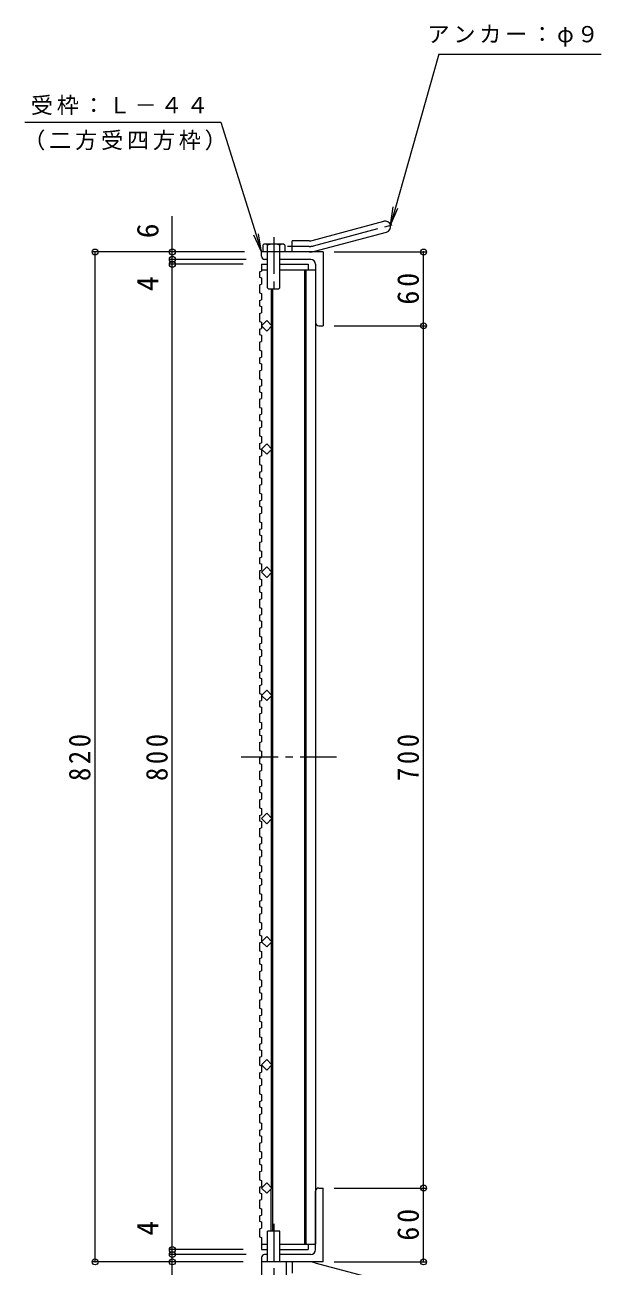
# Model space of a CAD drawing. Units: millimetres, scale not verified. Extents: x -1119 to 1099, y -1179 to 790.
# Drawn here: x -44 to 424, y -289 to 719 of the extents above; entities that cross this region are included whole.
import ezdxf
from ezdxf.enums import TextEntityAlignment as Align

# ---------------------------------------------------------------- set-up
doc = ezdxf.new("R2010")
doc.units = ezdxf.units.MM
doc.header["$LTSCALE"] = 6
doc.header["$PDMODE"] = 32
doc.header["$PDSIZE"] = 4.8
doc.linetypes.add('CHAIN1', pattern=[8, 5, -1, 1, -1])
doc.linetypes.add('CHAIN2', pattern=[12, 9, -1, 1, -1])
for name, color, linetype, lineweight in [('A-1_ピット', 2, 'Continuous', 9), ('A-2_蓋', 3, 'Continuous', 9), ('A-4_寸法', 7, 'Continuous', 9), ('A-5_仕様文', 7, 'Continuous', 9), ('A-9_ｸｯｼｮﾝ材', 4, 'Continuous', 9)]:
    doc.layers.add(name, color=color, linetype=linetype, lineweight=lineweight)
doc.styles.add('ＭＳ ゴシック', font='')
doc.styles.get('ＭＳ ゴシック').set_extended_font_data('MS Gothic')

msp = doc.modelspace()

# ---------------------------------------------------------------- linework, layer by layer
at = {"layer": 'A-1_ピット'}
for p, q in [((189.433, 543.658), (247.624, 559.25)), ((191.763, 534.964), (249.954, 550.556)), ((148.289, 530.851), (148.289, 534.351)), ((198.289, 534.351), (148.289, 534.351)), ((173.289, 534.351), (173.289, 543.351)), ((187.104, 543.351), (173.289, 543.351)), ((198.289, 534.351), (198.289, 474.351)), ((153.289, 528.351), (150.789, 528.351)), ((188.289, 528.351), (163.289, 528.351)), ((192.289, 524.351), (192.289, 476.851)), ((194.789, 474.351), (198.289, 474.351)), ((192.289, -275.649), (192.289, -228.149)), ((194.789, -225.649), (198.289, -225.649)), ((198.289, -285.649), (198.289, -225.649)), ((148.289, -282.149), (148.289, -285.649)), ((153.289, -279.649), (150.789, -279.649)), ((188.289, -279.649), (163.289, -279.649)), ((198.289, -285.649), (148.289, -285.649)), ((173.289, -285.649), (173.289, -294.649)), ((191.763, -286.262), (249.954, -301.855))]:
    msp.add_line(p, q, dxfattribs=at)
at = {"layer": 'A-1_ピット', "linetype": 'CHAIN2'}
for p, q in [((190.598, 539.311), (255.764, 556.772)), ((187.104, 538.851), (169.484, 538.851))]:
    msp.add_line(p, q, dxfattribs=at)
at = {"layer": 'A-1_ピット'}
for centre, radius, start, end in [((248.789, 554.903), 4.5, 285.00014, 104.99991), ((187.104, 552.351), 9, 270, 285.00002), ((187.104, 552.351), 18, 270, 285), ((150.789, 530.851), 2.5, 180, 270), ((188.289, 524.351), 4, 0, 90), ((194.789, 476.851), 2.5, 180, 270), ((194.789, -228.149), 2.5, 90, 180), ((150.789, -282.149), 2.5, 90, 180), ((188.289, -275.649), 4, 270, 0), ((187.104, -303.649), 18, 75, 90)]:
    msp.add_arc(centre, radius, start, end, dxfattribs=at)
at = {"layer": 'A-1_ピット', "linetype": 'CHAIN2'}
msp.add_arc((187.104, 552.351), 13.5, 270, 284.99995, dxfattribs=at)
at = {"layer": 'A-2_蓋'}
for p, q in [((148.289, 524.351), (148.289, 518.708)), ((148.289, 524.351), (153.289, 524.351)), ((163.289, 524.351), (186.289, 524.351)), ((186.289, 524.351), (186.289, 519.851)), ((146.788, 518.196), (148.289, 518.708)), ((148.289, 519.851), (153.289, 519.851)), ((163.289, 519.851), (192.289, 519.851)), ((183.289, 519.851), (183.289, -271.149)), ((184.289, 519.851), (184.289, -271.149)), ((192.289, 519.851), (192.289, -271.149)), ((146.788, 507.653), (148.289, 508.164)), ((156.289, 504.351), (156.289, 474.836)), ((157.289, 504.351), (157.289, -260.649)), ((146.788, 494.97), (148.289, 495.481)), ((148.289, 500.594), (148.289, 495.481)), ((146.788, 484.427), (148.289, 484.938)), ((148.289, 477.368), (148.289, 472.255)), ((156.289, 473.866), (156.289, 374.836)), ((146.788, 471.744), (148.289, 472.255)), ((146.788, 461.2), (148.289, 461.712)), ((148.289, 454.142), (148.289, 449.028)), ((146.788, 448.517), (148.289, 449.028)), ((148.289, 443.599), (148.289, 438.485)), ((146.788, 437.974), (148.289, 438.485)), ((146.788, 425.291), (148.289, 425.802)), ((148.289, 430.915), (148.289, 425.802)), ((146.788, 414.748), (148.289, 415.259)), ((148.289, 420.372), (148.289, 415.259)), ((148.289, 407.689), (148.289, 402.576)), ((146.788, 402.064), (148.289, 402.576)), ((148.289, 397.146), (148.289, 392.033)), ((146.788, 391.521), (148.289, 392.033)), ((148.289, 384.463), (148.289, 379.35)), ((146.788, 378.838), (148.289, 379.35)), ((148.289, 373.919), (148.289, 368.806)), ((156.289, 373.866), (156.289, 274.836)), ((146.788, 368.295), (148.289, 368.806)), ((146.788, 355.612), (148.289, 356.123)), ((148.289, 361.237), (148.289, 356.123)), ((146.788, 345.069), (148.289, 345.58)), ((148.289, 350.693), (148.289, 345.58)), ((146.788, 332.386), (148.289, 332.897)), ((148.289, 338.01), (148.289, 332.897)), ((148.289, 327.467), (148.289, 322.354)), ((146.788, 321.843), (148.289, 322.354)), ((148.289, 314.784), (148.289, 309.671)), ((146.788, 309.16), (148.289, 309.671)), ((148.289, 304.241), (148.289, 299.128)), ((146.788, 298.617), (148.289, 299.128)), ((146.788, 285.933), (148.289, 286.445)), ((148.289, 291.558), (148.289, 286.445)), ((146.788, 275.39), (148.289, 275.902)), ((148.289, 281.015), (148.289, 275.902)), ((156.289, 273.866), (156.289, 174.836)), ((146.788, 262.707), (148.289, 263.219)), ((148.289, 268.332), (148.289, 263.219)), ((146.788, 252.164), (148.289, 252.675)), ((148.289, 257.789), (148.289, 252.675)), ((148.289, 245.105), (148.289, 239.992)), ((146.788, 239.481), (148.289, 239.992)), ((148.289, 234.562), (148.289, 229.449)), ((146.788, 228.938), (148.289, 229.449)), ((148.289, 221.879), (148.289, 216.766)), ((146.788, 216.255), (148.289, 216.766)), ((146.788, 205.712), (148.289, 206.223)), ((148.289, 211.336), (148.289, 206.223)), ((146.788, 193.029), (148.289, 193.54)), ((148.289, 198.653), (148.289, 193.54)), ((146.788, 182.486), (148.289, 182.997)), ((148.289, 188.11), (148.289, 182.997)), ((148.289, 175.427), (148.289, 170.314)), ((156.289, 173.866), (156.289, 74.836)), ((146.788, 169.802), (148.289, 170.314)), ((148.289, 164.884), (148.289, 159.771)), ((146.788, 159.259), (148.289, 159.771)), ((148.289, 152.201), (148.289, 147.088)), ((146.788, 146.576), (148.289, 147.088)), ((148.289, 141.658), (148.289, 136.544)), ((146.788, 136.033), (148.289, 136.544)), ((146.788, 123.35), (148.289, 123.861)), ((148.289, 128.974), (148.289, 123.861)), ((146.788, 112.807), (148.289, 113.318)), ((148.289, 118.431), (148.289, 113.318)), ((148.289, 105.748), (148.289, 100.635)), ((146.788, 100.124), (148.289, 100.635)), ((148.289, 95.205), (148.289, 90.092)), ((146.788, 89.581), (148.289, 90.092)), ((148.289, 82.522), (148.289, 77.409)), ((146.788, 76.898), (148.289, 77.409)), ((148.289, 71.979), (148.289, 66.866)), ((156.289, 73.865), (156.289, -25.164)), ((146.788, 66.355), (148.289, 66.866)), ((146.788, 53.671), (148.289, 54.183)), ((148.289, 59.296), (148.289, 54.183)), ((146.788, 43.128), (148.289, 43.64)), ((148.289, 48.753), (148.289, 43.64)), ((146.788, 30.445), (148.289, 30.957)), ((148.289, 36.07), (148.289, 30.957)), ((146.788, 19.902), (148.289, 20.413)), ((148.289, 25.526), (148.289, 20.413)), ((148.289, 12.843), (148.289, 7.73)), ((146.788, 7.219), (148.289, 7.73)), ((148.289, 2.3), (148.289, -2.813)), ((146.788, -3.324), (148.289, -2.813)), ((146.788, -16.007), (148.289, -15.496)), ((148.289, -10.383), (148.289, -15.496)), ((146.788, -26.55), (148.289, -26.039)), ((148.289, -20.926), (148.289, -26.039)), ((156.289, -26.135), (156.289, -125.164)), ((146.788, -39.234), (148.289, -38.722)), ((148.289, -33.609), (148.289, -38.722)), ((146.788, -49.776), (148.289, -49.265)), ((148.289, -44.152), (148.289, -49.265)), ((148.289, -56.835), (148.289, -61.948)), ((146.788, -62.46), (148.289, -61.948)), ((148.289, -67.378), (148.289, -72.491)), ((146.788, -73.003), (148.289, -72.491)), ((148.289, -80.061), (148.289, -85.175)), ((146.788, -85.686), (148.289, -85.175)), ((148.289, -90.605), (148.289, -95.718)), ((146.788, -96.229), (148.289, -95.718)), ((146.788, -108.912), (148.289, -108.401)), ((148.289, -103.288), (148.289, -108.401)), ((146.788, -119.455), (148.289, -118.944)), ((148.289, -113.831), (148.289, -118.944)), ((148.289, -126.514), (148.289, -131.627)), ((156.774, -125.649), (152.532, -129.892)), ((156.289, -126.135), (156.289, -225.164)), ((146.788, -132.138), (148.289, -131.627)), ((148.289, -137.057), (148.289, -142.17)), ((146.788, -142.681), (148.289, -142.17)), ((148.289, -149.74), (148.289, -154.853)), ((146.788, -155.365), (148.289, -154.853)), ((148.289, -160.283), (148.289, -165.396)), ((146.788, -165.908), (148.289, -165.396)), ((146.788, -178.591), (148.289, -178.079)), ((148.289, -172.966), (148.289, -178.079)), ((146.788, -189.134), (148.289, -188.623)), ((148.289, -183.509), (148.289, -188.623)), ((146.788, -201.817), (148.289, -201.306)), ((148.289, -196.192), (148.289, -201.306)), ((148.289, -206.736), (148.289, -211.849)), ((146.788, -212.36), (148.289, -211.849)), ((148.289, -219.419), (148.289, -224.532)), ((146.788, -225.043), (148.289, -224.532)), ((148.289, -229.962), (148.289, -235.075)), ((156.289, -260.649), (156.289, -226.134)), ((146.788, -235.586), (148.289, -235.075)), ((146.788, -248.269), (148.289, -247.758)), ((148.289, -242.645), (148.289, -247.758)), ((146.788, -258.812), (148.289, -258.301)), ((148.289, -253.188), (148.289, -258.301)), ((148.289, -271.149), (153.289, -271.149)), ((163.289, -271.149), (192.289, -271.149)), ((186.289, -271.149), (186.289, -275.649)), ((148.289, -275.649), (153.289, -275.649)), ((163.289, -275.649), (186.289, -275.649))]:
    msp.add_line(p, q, dxfattribs=at)
at = {"layer": 'A-2_蓋', "linetype": 'CHAIN1'}
msp.add_line((131.804, 124.351), (209.294, 124.351), dxfattribs=at)
at = {"layer": 'A-2_蓋'}
for points in [[(146.788, 518.196), (146.788, 513.789), (148.289, 513.278), (148.289, 508.164)], [(146.788, 507.653), (146.788, 501.106), (148.289, 500.594)], [(146.788, 494.97), (146.788, 490.562), (148.289, 490.051), (148.289, 484.938)], [(146.788, 484.427), (146.788, 477.879), (148.289, 477.368)], [(146.788, 471.744), (146.788, 467.336), (148.289, 466.825), (148.289, 461.712)], [(146.788, 461.2), (146.788, 454.653), (148.289, 454.142)], [(146.788, 448.517), (146.788, 444.11), (148.289, 443.599)], [(146.788, 437.974), (146.788, 431.426), (148.289, 430.915)], [(146.788, 425.291), (146.788, 420.883), (148.289, 420.372)], [(146.788, 414.748), (146.788, 408.2), (148.289, 407.689)], [(146.788, 402.064), (146.788, 397.657), (148.289, 397.146)], [(146.788, 391.521), (146.788, 384.974), (148.289, 384.463)], [(146.788, 378.838), (146.788, 374.431), (148.289, 373.919)], [(146.788, 368.295), (146.788, 361.748), (148.289, 361.237)], [(146.788, 355.612), (146.788, 351.205), (148.289, 350.693)], [(146.788, 345.069), (146.788, 338.522), (148.289, 338.01)], [(146.788, 332.386), (146.788, 327.978), (148.289, 327.467)], [(146.788, 321.843), (146.788, 315.295), (148.289, 314.784)], [(146.788, 309.16), (146.788, 304.752), (148.289, 304.241)], [(146.788, 298.617), (146.788, 292.069), (148.289, 291.558)], [(146.788, 285.933), (146.788, 281.526), (148.289, 281.015)], [(146.788, 275.39), (146.788, 268.843), (148.289, 268.332)], [(146.788, 262.707), (146.788, 258.3), (148.289, 257.789)], [(146.788, 252.164), (146.788, 245.617), (148.289, 245.105)], [(146.788, 239.481), (146.788, 235.074), (148.289, 234.562)], [(146.788, 228.938), (146.788, 222.39), (148.289, 221.879)], [(146.788, 216.255), (146.788, 211.847), (148.289, 211.336)], [(146.788, 205.712), (146.788, 199.164), (148.289, 198.653)], [(146.788, 193.029), (146.788, 188.621), (148.289, 188.11)], [(146.788, 182.486), (146.788, 175.938), (148.289, 175.427)], [(146.788, 169.802), (146.788, 165.395), (148.289, 164.884)], [(146.788, 159.259), (146.788, 152.712), (148.289, 152.201)], [(146.788, 146.576), (146.788, 142.169), (148.289, 141.658)], [(146.788, 136.033), (146.788, 129.486), (148.289, 128.974)], [(146.788, 123.35), (146.788, 118.943), (148.289, 118.431)], [(146.788, 112.807), (146.788, 106.26), (148.289, 105.748)], [(146.788, 100.124), (146.788, 95.716), (148.289, 95.205)], [(146.788, 89.581), (146.788, 83.033), (148.289, 82.522)], [(146.788, 76.898), (146.788, 72.49), (148.289, 71.979)], [(146.788, 66.355), (146.788, 59.807), (148.289, 59.296)], [(146.788, 53.671), (146.788, 49.264), (148.289, 48.753)], [(146.788, 43.128), (146.788, 36.581), (148.289, 36.07)], [(146.788, 30.445), (146.788, 26.038), (148.289, 25.526)], [(146.788, 19.902), (146.788, 13.355), (148.289, 12.843)], [(146.788, 7.219), (146.788, 2.812), (148.289, 2.3)], [(146.788, -3.324), (146.788, -9.872), (148.289, -10.383)], [(146.788, -16.007), (146.788, -20.415), (148.289, -20.926)], [(146.788, -26.55), (146.788, -33.098), (148.289, -33.609)], [(146.788, -39.234), (146.788, -43.641), (148.289, -44.152)], [(146.788, -49.776), (146.788, -56.324), (148.289, -56.835)], [(146.788, -62.46), (146.788, -66.867), (148.289, -67.378)], [(146.788, -73.003), (146.788, -79.55), (148.289, -80.061)], [(146.788, -85.686), (146.788, -90.093), (148.289, -90.605)], [(146.788, -96.229), (146.788, -102.776), (148.289, -103.288)], [(146.788, -108.912), (146.788, -113.32), (148.289, -113.831)], [(146.788, -119.455), (146.788, -126.003), (148.289, -126.514)], [(152.532, -129.892), (148.289, -125.649), (152.532, -121.407), (156.774, -125.649)], [(146.788, -132.138), (146.788, -136.546), (148.289, -137.057)], [(146.788, -142.681), (146.788, -149.229), (148.289, -149.74)], [(146.788, -155.365), (146.788, -159.772), (148.289, -160.283)], [(146.788, -165.908), (146.788, -172.455), (148.289, -172.966)], [(146.788, -178.591), (146.788, -182.998), (148.289, -183.509)], [(146.788, -189.134), (146.788, -195.681), (148.289, -196.192)], [(146.788, -201.817), (146.788, -206.224), (148.289, -206.736)], [(146.788, -212.36), (146.788, -218.907), (148.289, -219.419)], [(146.788, -225.043), (146.788, -229.451), (148.289, -229.962)], [(146.788, -235.586), (146.788, -242.134), (148.289, -242.645)], [(146.788, -248.269), (146.788, -252.677), (148.289, -253.188)], [(146.788, -258.812), (146.788, -265.36), (148.289, -265.871), (148.289, -275.649)]]:
    msp.add_lwpolyline(points, dxfattribs=at)
for points in [[(156.774, 474.351), (152.532, 470.108), (148.289, 474.351), (152.532, 478.593)], [(156.774, 374.351), (152.532, 370.108), (148.289, 374.351), (152.532, 378.593)], [(156.774, 274.351), (152.532, 270.108), (148.289, 274.351), (152.532, 278.593)], [(156.774, 174.351), (152.532, 170.108), (148.289, 174.351), (152.532, 178.593)], [(156.774, 74.351), (152.532, 70.108), (148.289, 74.351), (152.532, 78.593)], [(156.774, -25.649), (152.532, -29.892), (148.289, -25.649), (152.532, -21.407)], [(156.774, -225.649), (152.532, -229.892), (148.289, -225.649), (152.532, -221.407)]]:
    msp.add_lwpolyline(points, close=True, dxfattribs=at)
at = {"layer": 'A-4_寸法'}
for p, q in [((75.846, -318.708), (75.846, 563.369)), ((134.404, 534.351), (11.305, 534.351)), ((13.105, -285.649), (13.105, 534.351)), ((207.289, 534.351), (281.812, 534.351)), ((280.012, 474.351), (280.012, 534.351)), ((135.789, 528.351), (74.046, 528.351)), ((133.289, 524.351), (74.046, 524.351)), ((207.289, 474.351), (281.812, 474.351)), ((280.012, -225.649), (280.012, 474.351)), ((207.289, -225.649), (281.812, -225.649)), ((280.012, -285.649), (280.012, -225.649)), ((133.289, -275.649), (74.046, -275.649)), ((135.789, -279.649), (74.046, -279.649)), ((133.289, -285.649), (11.305, -285.649)), ((207.289, -285.649), (281.812, -285.649))]:
    msp.add_line(p, q, dxfattribs=at)
for p in [(13.105, 534.351), (75.846, 534.351), (280.012, 534.351), (75.846, 528.351), (75.846, 524.351), (280.012, 474.351), (280.012, -225.649), (75.846, -275.649), (75.846, -279.649), (13.105, -285.649), (75.846, -285.649), (280.012, -285.649)]:
    msp.add_point(p, dxfattribs=at)
at = {"layer": 'A-5_仕様文'}
for p, q in [((292.393, 694.946), (424.318, 694.946)), ((253.135, 556.068), (259.065, 569.846)), ((148.289, 534.351), (142.117, 548.022)), ((148.289, 534.351), (145.865, 549.154))]:
    msp.add_line(p, q, dxfattribs=at)
for points in [[(292.393, 694.946), (253.135, 556.068), (255.297, 570.911)], [(-44.023, 639.669), (115.334, 639.669), (148.289, 534.351)]]:
    msp.add_lwpolyline(points, dxfattribs=at)
at = {"layer": 'A-9_ｸｯｼｮﾝ材', "linetype": 'CHAIN1'}
for p, q in [((158.289, 546.491), (158.289, 500.818)), ((158.289, -254.719), (158.289, -319.081))]:
    msp.add_line(p, q, dxfattribs=at)
at = {"layer": 'A-9_ｸｯｼｮﾝ材'}
for p, q in [((149.404, 540.008), (149.404, 534.351)), ((165.231, 540.751), (151.347, 540.751)), ((153.289, 505.163), (153.289, 540.008)), ((163.289, 505.163), (163.289, 540.008)), ((167.174, 540.008), (167.174, 534.351)), ((154.101, 504.351), (153.289, 505.163)), ((154.101, 504.351), (162.477, 504.351)), ((162.477, 504.351), (163.289, 505.163)), ((163.289, -260.649), (153.289, -260.649)), ((153.289, -285.649), (153.289, -260.649)), ((163.289, -285.649), (163.289, -260.649)), ((168.289, -285.649), (168.289, -313.649))]:
    msp.add_line(p, q, dxfattribs=at)
msp.add_lwpolyline([(148.289, -285.649), (148.289, -313.649), (168.289, -313.649)], dxfattribs=at)
for centre, radius, start, end in [((151.347, 537.841), 2.91, 48.12389, 131.8763), ((158.289, 523.561), 17.19, 73.09029, 106.90971), ((165.231, 537.841), 2.91, 48.1237, 131.87611)]:
    msp.add_arc(centre, radius, start, end, dxfattribs=at)

# ---------------------------------------------------------------- texts
at = {"layer": 'A-4_寸法', "color": 2, "style": 'ＭＳ ゴシック'}
for s, p in [('6', (69.846, 545.524)), ('4', (69.846, 502.587)), ('4', (69.846, -264.311))]:
    msp.add_text(s, height=17.6, rotation=90, dxfattribs=at).set_placement(p, align=Align.BOTTOM_LEFT)
at = {"layer": 'A-4_寸法', "color": 2, "char_height": 17.6, "attachment_point": 7, "rotation": 90, "style": 'ＭＳ ゴシック'}
for s, insert in [('\\T1.27;\\W0.95;60', (276.412, 491.601)), ('\\T1.27;\\W0.9;820', (9.505, 104.851)), ('\\T1.27;\\W0.9;800', (72.246, 104.851)), ('\\T1.27;\\W0.9;700', (276.412, 104.851)), ('\\T1.27;\\W0.95;60', (276.412, -268.399))]:
    msp.add_mtext(s, dxfattribs=dict(at, insert=insert))
at = {"layer": 'A-5_仕様文', "char_height": 13.2, "attachment_point": 7, "style": 'ＭＳ ゴシック'}
for s, insert in [('\\T1.17;アンカー：φ９', (283.114, 701.019)), ('\\T1.17;受枠：Ｌ－４４', (-39.151, 645.493)), ('\\T1.17;（二方受四方枠）', (-45.319, 616.756))]:
    msp.add_mtext(s, dxfattribs=dict(at, insert=insert))

doc.saveas('drawing.dxf')
